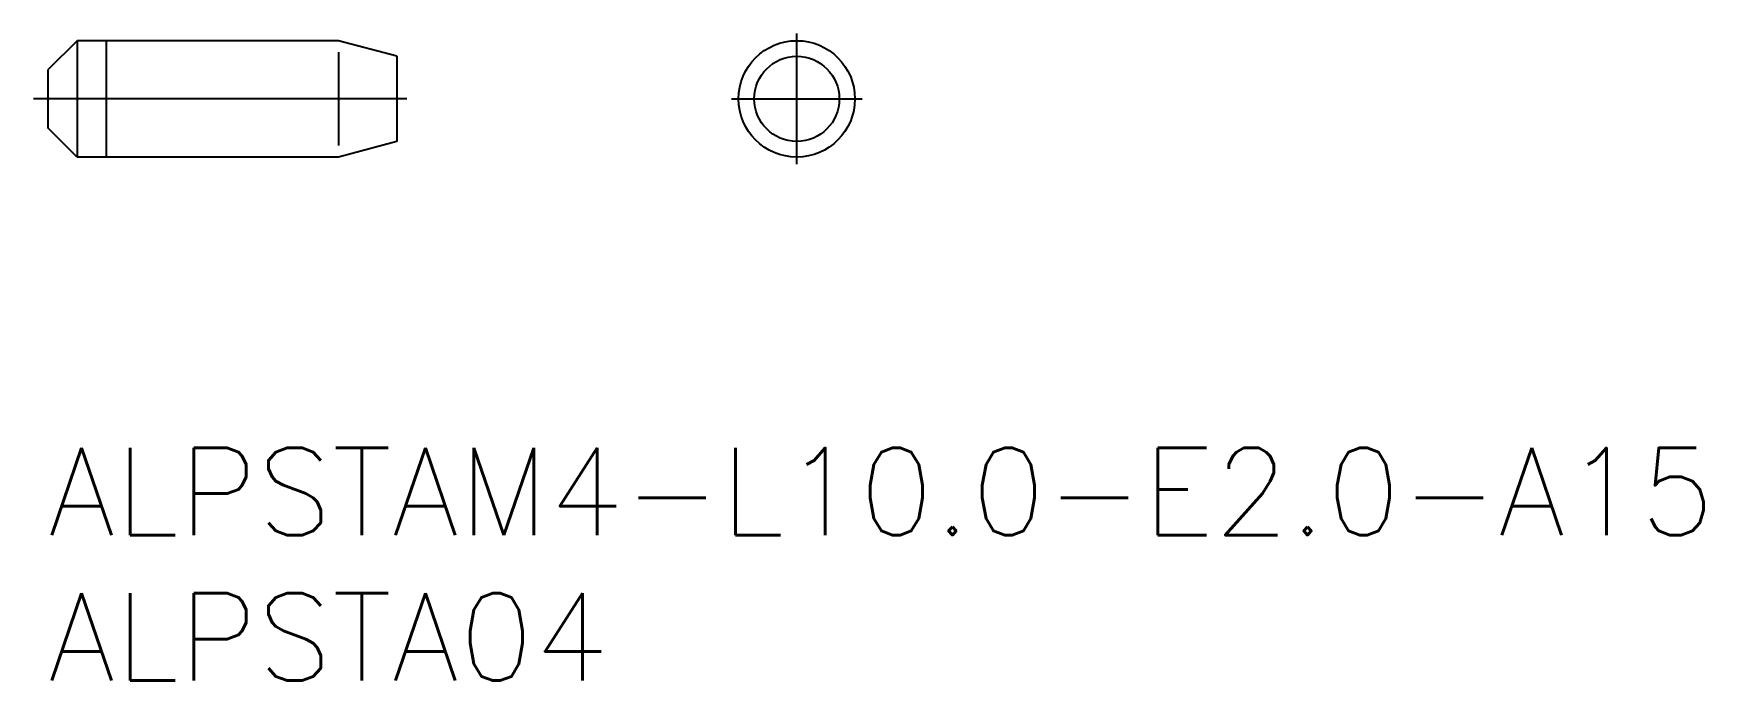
# Model space of a CAD drawing. Extents: x -0.5 to 57, y -8 to 14.2.
import ezdxf

# ---------------------------------------------------------------- set-up
doc = ezdxf.new("R2010")
doc.units = 0
doc.header["$LTSCALE"] = 0.5
doc.linetypes.add('CENTER', pattern=[50.8, 31.75, -6.35, 6.35, -6.35])
for name, color, linetype in [('MSM_CENTER', 1, 'CENTER'), ('MSM_CONTINUOUS', 7, 'CONTINUOUS'), ('MSM_NARROW', 5, 'CONTINUOUS'), ('MSM_PART_NUMBER', 7, 'CONTINUOUS')]:
    doc.layers.add(name, color=color, linetype=linetype)
doc.styles.get("Standard").update_dxf_attribs({"font": 'txt.shx', "height": 1, "bigfont": 'bigfont.shx'})

# ---------------------------------------------------------------- blocks, each defined once
blk = doc.blocks.new('*U4')
at = {"layer": 'MSM_PART_NUMBER'}
blk.add_text('ALPSTAM4-L10.0-E2.0-A15', height=3, dxfattribs=at).set_placement((0, -3))
blk = doc.blocks.new('*U5')
at = {"layer": 'MSM_PART_NUMBER'}
blk.add_text('ALPSTA04', height=3, dxfattribs=at).set_placement((0, -8))

msp = doc.modelspace()

# ---------------------------------------------------------------- linework, layer by layer
at = {"layer": 'MSM_CENTER'}
for p, q in [((25.761, 9.75), (25.761, 14.25)), ((12.35, 12), (-0.5, 12)), ((23.511, 12), (28.011, 12))]:
    msp.add_line(p, q, dxfattribs=at)
at = {"layer": 'MSM_CONTINUOUS'}
for p, q in [((1, 14), (0, 13)), ((10, 14), (1, 14)), ((1, 14), (1, 10)), ((12, 13.464), (10, 14)), ((12, 13.464), (12, 10.536)), ((0, 13), (0, 11)), ((1, 10), (0, 11)), ((12, 10.536), (10, 10)), ((10, 10), (1, 10))]:
    msp.add_line(p, q, dxfattribs=at)
for radius in [2, 1.464]:
    msp.add_circle((25.761, 12), radius, dxfattribs=at)
at = {"layer": 'MSM_NARROW'}
for p, q in [((2, 14), (2, 10)), ((10, 13.6), (10, 10.4))]:
    msp.add_line(p, q, dxfattribs=at)

# ---------------------------------------------------------------- block references
at = {"layer": 'MSM_CONTINUOUS'}
for name in ['*U4', '*U5']:
    msp.add_blockref(name, (0, 0), dxfattribs=at)

doc.saveas('drawing.dxf')
